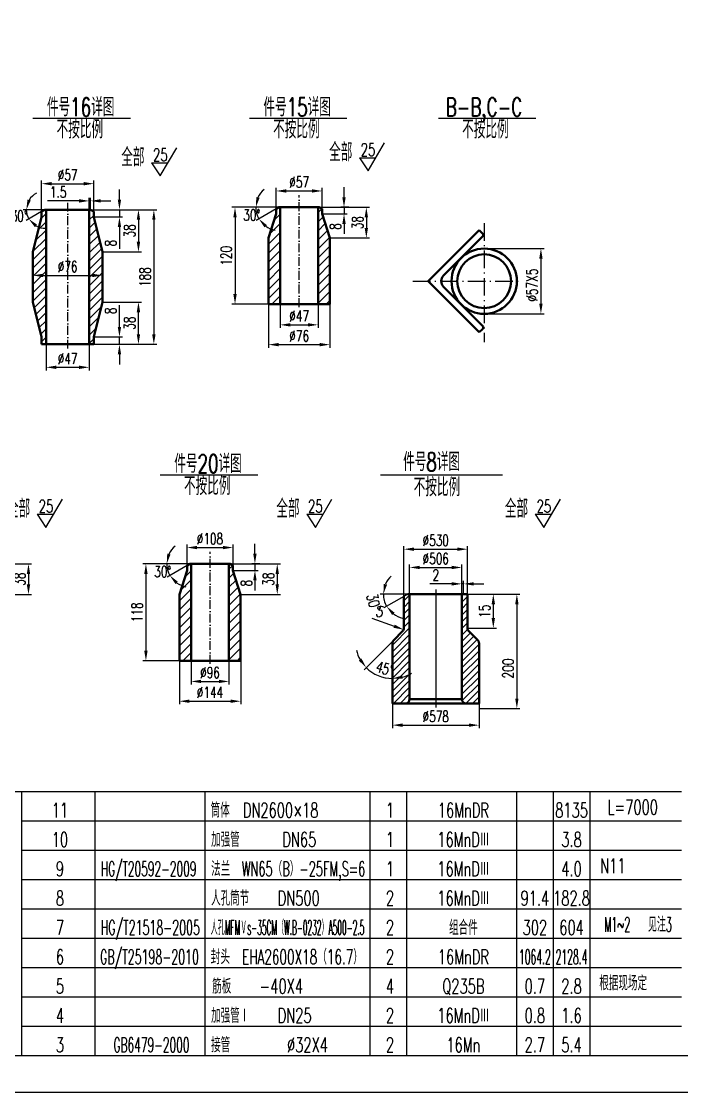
# Model space of a CAD drawing. Header units: millimetres. Extents: x -377034 to -360214, y -58044 to -36999.
# Drawn here: x -367614 to -364014, y -58044 to -52202 of the extents above; entities that cross this region are included whole.
import ezdxf
from ezdxf.enums import TextEntityAlignment as Align
from ezdxf.lldxf.tags import DXFTag

# ---------------------------------------------------------------- set-up
doc = ezdxf.new("R2010")
doc.units = ezdxf.units.MM
doc.linetypes.add('ACAD_ISO10W100', pattern=[18.7, 12, -3, 0.7, -3])
doc.linetypes.add('CENTERX2', pattern=[101.6, 63.5, -12.7, 12.7, -12.7])
for name, color, linetype in [('cdr.dwg1', 4, 'Continuous'), ('cdr_dim', 7, 'Continuous'), ('cdr_dwg1', 4, 'Continuous'), ('cdr_dwg3', 1, 'DASHDOT-S'), ('cdr_text', 7, 'Continuous'), ('图层1', 1, 'CENTERX2'), ('图层3', 211, 'Continuous')]:
    doc.layers.add(name, color=color, linetype=linetype)
doc.layers.add('中心线', color=1, linetype='ACAD_ISO10W100', lineweight=18)
doc.layers.add('图层2', color=4, linetype='Continuous', lineweight=40)
doc.styles.add('HZ', font='ROMANS.shx', dxfattribs={"width": 0.667, "height": 54, "bigfont": 'HZ.shx'})
doc.styles.add('比例1：20', font='ROMANS.shx', dxfattribs={"width": 0.7, "height": 60, "bigfont": 'HZ.shx'})
tags = doc.linetypes.add('DASHDOT-S', pattern=[14, 10, -2, 0, -2]).pattern_tags.tags
tags[10:11] = [DXFTag(74, 4), DXFTag(75, 0), DXFTag(340, '0'), DXFTag(46, 1.0), DXFTag(50, 0.0), DXFTag(44, 0.0), DXFTag(45, 0.0)]
tags[8:9] = [DXFTag(74, 4), DXFTag(75, 0), DXFTag(340, '0'), DXFTag(46, 1.0), DXFTag(50, 0.0), DXFTag(44, 0.0), DXFTag(45, 0.0)]
tags[6:7] = [DXFTag(74, 4), DXFTag(75, 0), DXFTag(340, '0'), DXFTag(46, 1.0), DXFTag(50, 0.0), DXFTag(44, 0.0), DXFTag(45, 0.0)]
tags[4:5] = [DXFTag(74, 4), DXFTag(75, 0), DXFTag(340, '0'), DXFTag(46, 1.0), DXFTag(50, 0.0), DXFTag(44, 0.0), DXFTag(45, 0.0)]
doc.dimstyles.new('副本比例1：20', dxfattribs={"dimtxt": 60, "dimasz": 55, "dimexe": 17, "dimexo": 0, "dimgap": 18, "dimtad": 1, "dimtoh": 1, "dimdsep": 46, "dimtxsty": '比例1：20', "dimcen": 25, "dimclre": 256, "dimclrt": 256, "dimadec": 0, "dimazin": 0, "dimtfac": 1, "dimtmove": 0, "dimatfit": 3, "dimfxl": 1, "dimlwd": -1, "dimlwe": -1, "dimarcsym": 0})
doc.dimstyles.new('比例1：20', dxfattribs={"dimtxt": 60, "dimasz": 55, "dimexe": 17, "dimexo": 0, "dimgap": 18, "dimtad": 1, "dimdsep": 46, "dimtxsty": '比例1：20', "dimcen": 25, "dimclrd": 256, "dimclre": 256, "dimclrt": 256, "dimadec": 0, "dimazin": 0, "dimtfac": 1, "dimtmove": 0, "dimatfit": 3, "dimfxl": 1, "dimlwd": -1, "dimlwe": -1, "dimarcsym": 0})

# ---------------------------------------------------------------- blocks, each defined once
blk = doc.blocks.new('mlf')
for p, q in [((180, 8), (0, 8)), ((20, 8), (20, 0)), ((50, 8), (50, 0)), ((95, 8), (95, 0)), ((105, 8), (105, 0)), ((135, 8), (135, 0)), ((145, 8), (145, 0)), ((155, 8), (155, 0))]:
    blk.add_line(p, q)
at = {"color": 4}
blk.add_line((0, 8), (0, 0), dxfattribs=at)
blk = doc.blocks.new('*D60')
for p, q in [((-365496.8, -55325.2), (-365496.8, -55162.7)), ((-365441.8, -55179.7), (-365267.1, -55179.7)), ((-365212.1, -55325.2), (-365212.1, -55162.7))]:
    blk.add_line(p, q)
for points in [[(-365441.8, -55170.5), (-365441.8, -55188.8), (-365496.8, -55179.7)], [(-365267.1, -55170.5), (-365267.1, -55188.8), (-365212.1, -55179.7)]]:
    blk.add_solid(points)
at = {"layer": 'Defpoints', "color": 0}
for p in [(-365212.1, -55179.7), (-365496.8, -55325.2), (-365212.1, -55325.2)]:
    blk.add_point(p, dxfattribs=at)
at = {"insert": (-365354.4, -55131.7), "char_height": 60, "attachment_point": 5, "style": '比例1：20'}
blk.add_mtext('%%c506', dxfattribs=at)
blk = doc.blocks.new('*D59')
for p, q in [((-365528, -55337.5), (-365528, -55063.1)), ((-365473, -55080.1), (-365235.9, -55080.1)), ((-365180.9, -55325.2), (-365180.9, -55063.1))]:
    blk.add_line(p, q)
for points in [[(-365473, -55070.9), (-365473, -55089.2), (-365528, -55080.1)], [(-365235.9, -55070.9), (-365235.9, -55089.2), (-365180.9, -55080.1)]]:
    blk.add_solid(points)
at = {"layer": 'Defpoints', "color": 0}
for p in [(-365180.9, -55080.1), (-365528, -55337.5), (-365180.9, -55325.2)]:
    blk.add_point(p, dxfattribs=at)
at = {"insert": (-365354.4, -55032.1), "char_height": 60, "attachment_point": 5, "style": '比例1：20'}
blk.add_mtext('%%c530', dxfattribs=at)
blk = doc.blocks.new('*D58')
blk.add_line((-365703, -55456.2), (-365581.1, -55500.2))
blk.add_solid([(-365578, -55491.5), (-365584.2, -55508.8), (-365529.4, -55518.8)])
at = {"layer": 'Defpoints', "color": 0}
for p in [(-365551.4, -55510.9), (-365529.4, -55518.8)]:
    blk.add_point(p, dxfattribs=at)
at = {"insert": (-365656.7, -55421.9), "char_height": 60, "attachment_point": 5, "rotation": 340.18851, "style": '比例1：20'}
blk.add_mtext('5', dxfattribs=at)
blk = doc.blocks.new('*D54')
for p, q in [((-365644.7, -55637.3), (-365745.4, -55738)), ((-365590.6, -55656.1), (-365591, -55802.2))]:
    blk.add_line(p, q)
for start, end in [(193.73314, 209.36657), (225, 269.85114), (285.48457, 301.11799)]:
    blk.add_arc((-365590.4, -55583), 202.2, start, end)
for points in [[(-365759.3, -55676.6), (-365773.9, -55687.7), (-365733.4, -55726)], [(-365535.2, -55786.9), (-365537.6, -55768.7), (-365590.9, -55785.2)]]:
    blk.add_solid(points)
at = {"layer": 'Defpoints', "color": 0}
for p in [(-365590.4, -55583), (-365644.7, -55637.3), (-365590.6, -55656.1), (-365691.7, -55758)]:
    blk.add_point(p, dxfattribs=at)
at = {"insert": (-365632.6, -55731.3), "char_height": 60, "attachment_point": 5, "rotation": 344.13803, "style": '比例1：20'}
blk.add_mtext('45°', dxfattribs=at)
blk = doc.blocks.new('*D57')
for p, q in [((-365180.9, -55325.2), (-365023.4, -55325.2)), ((-365040.4, -55380.2), (-365040.4, -55455.9)), ((-365180.9, -55510.9), (-365023.4, -55510.9))]:
    blk.add_line(p, q)
for points in [[(-365049.6, -55380.2), (-365031.2, -55380.2), (-365040.4, -55325.2)], [(-365049.6, -55455.9), (-365031.2, -55455.9), (-365040.4, -55510.9)]]:
    blk.add_solid(points)
at = {"layer": 'Defpoints', "color": 0}
for p in [(-365180.9, -55325.2), (-365180.9, -55510.9), (-365040.4, -55510.9)]:
    blk.add_point(p, dxfattribs=at)
at = {"insert": (-365088.4, -55418), "char_height": 60, "attachment_point": 5, "rotation": 90, "style": '比例1：20'}
blk.add_mtext('15', dxfattribs=at)
blk = doc.blocks.new('*D56')
for p, q in [((-365590.4, -55921.2), (-365590.4, -56056.8)), ((-365118.4, -55921.2), (-365118.4, -56056.8)), ((-365535.4, -56039.8), (-365173.4, -56039.8))]:
    blk.add_line(p, q)
for points in [[(-365535.4, -56030.6), (-365535.4, -56049), (-365590.4, -56039.8)], [(-365173.4, -56030.6), (-365173.4, -56049), (-365118.4, -56039.8)]]:
    blk.add_solid(points)
at = {"layer": 'Defpoints', "color": 0}
for p in [(-365590.4, -55921.2), (-365118.4, -55921.2), (-365118.4, -56039.8)]:
    blk.add_point(p, dxfattribs=at)
at = {"insert": (-365354.4, -55991.8), "char_height": 60, "attachment_point": 5, "style": '比例1：20'}
blk.add_mtext('%%c578', dxfattribs=at)
blk = doc.blocks.new('*D55')
for p, q in [((-365180.9, -55325.2), (-364895, -55325.2)), ((-364912, -55380.2), (-364912, -55894.5)), ((-365118.4, -55949.5), (-364895, -55949.5))]:
    blk.add_line(p, q)
for points in [[(-364921.2, -55380.2), (-364902.9, -55380.2), (-364912, -55325.2)], [(-364921.2, -55894.5), (-364902.9, -55894.5), (-364912, -55949.5)]]:
    blk.add_solid(points)
at = {"layer": 'Defpoints', "color": 0}
for p in [(-365180.9, -55325.2), (-365118.4, -55949.5), (-364912, -55949.5)]:
    blk.add_point(p, dxfattribs=at)
at = {"insert": (-364960, -55730.8), "char_height": 60, "attachment_point": 5, "rotation": 90, "style": '比例1：20'}
blk.add_mtext('200', dxfattribs=at)
blk = doc.blocks.new('*D66')
for p, q in [((-365506.6, -55325.2), (-365657.1, -55325.2)), ((-365528, -55337.5), (-365636.9, -55400.4))]:
    blk.add_line(p, q)
for start, end in [(132.46005, 156.23003), (180, 210), (233.76997, 257.53995)]:
    blk.add_arc((-365506.6, -55325.2), 133.5, start, end)
for points in [[(-365619.8, -55273.2), (-365637.7, -55269.4), (-365640.1, -55325.2)], [(-365592.3, -55439), (-365578.7, -55426.7), (-365622.2, -55391.9)]]:
    blk.add_solid(points)
at = {"layer": 'Defpoints', "color": 0}
for p in [(-365632, -55370.8), (-365528, -55337.5), (-365506.6, -55325.2), (-365506.6, -55325.2), (-365180.9, -55325.2)]:
    blk.add_point(p, dxfattribs=at)
at = {"insert": (-365693.1, -55370.2), "char_height": 60, "attachment_point": 5, "rotation": 283.58429, "style": '比例1：20'}
blk.add_mtext('30°', dxfattribs=at)
blk = doc.blocks.new('*D67')
for p, q in [((-365212.1, -55325.2), (-365212.1, -55252.3)), ((-365202.3, -55325.2), (-365202.3, -55252.3)), ((-365267.1, -55269.3), (-365386.1, -55269.3)), ((-365202.3, -55269.3), (-365212.1, -55269.3)), ((-365147.3, -55269.3), (-365092.3, -55269.3))]:
    blk.add_line(p, q)
for points in [[(-365267.1, -55260.1), (-365267.1, -55278.4), (-365212.1, -55269.3)], [(-365147.3, -55260.1), (-365147.3, -55278.4), (-365202.3, -55269.3)]]:
    blk.add_solid(points)
at = {"layer": 'Defpoints', "color": 0}
for p in [(-365212.1, -55269.3), (-365212.1, -55325.2), (-365202.3, -55325.2)]:
    blk.add_point(p, dxfattribs=at)
at = {"insert": (-365354.1, -55221.3), "char_height": 60, "attachment_point": 5, "style": '比例1：20'}
blk.add_mtext('2', dxfattribs=at)
blk = doc.blocks.new('*D77')
for p, q in [((-365090.3, -53440.3), (-364763.8, -53440.3)), ((-365090.3, -53796.5), (-364763.8, -53796.5))]:
    blk.add_line(p, q)
at = {"color": 0}
blk.add_line((-364780.8, -53495.3), (-364780.8, -53741.5), dxfattribs=at)
for points in [[(-364789.9, -53495.3), (-364771.6, -53495.3), (-364780.8, -53440.3)], [(-364789.9, -53741.5), (-364771.6, -53741.5), (-364780.8, -53796.5)]]:
    blk.add_solid(points, dxfattribs=at)
at = {"layer": 'Defpoints', "color": 0}
for p in [(-365090.3, -53440.3), (-365090.3, -53796.5), (-364780.8, -53796.5)]:
    blk.add_point(p, dxfattribs=at)
at = {"insert": (-364828.8, -53640), "char_height": 60, "attachment_point": 5, "rotation": 90, "style": '比例1：20'}
blk.add_mtext('%%c57X5', dxfattribs=at)
blk = doc.blocks.new('*D94')
for p, q in [((-367486.6, -53228.7), (-367604.1, -53228.7)), ((-367504.1, -53238.8), (-367588.4, -53287.5))]:
    blk.add_line(p, q)
at = {"color": 0}
for start, end in [(116.48901, 148.24451), (180, 210), (241.75549, 273.51099)]:
    blk.add_arc((-367486.6, -53228.7), 100.5, start, end, dxfattribs=at)
for points in [[(-367563.3, -53178.3), (-367580.9, -53173.3), (-367587.1, -53228.7)], [(-367540.6, -53323.8), (-367527.8, -53310.7), (-367573.7, -53279)]]:
    blk.add_solid(points, dxfattribs=at)
at = {"layer": 'Defpoints', "color": 0}
for p in [(-367581.1, -53263.1), (-367504.1, -53238.8), (-367486.6, -53228.7), (-367486.6, -53228.7), (-367236.6, -53228.7)]:
    blk.add_point(p, dxfattribs=at)
at = {"insert": (-367625.3, -53263.4), "char_height": 60, "attachment_point": 5, "style": '比例1：20'}
blk.add_mtext('30°', dxfattribs=at)
blk = doc.blocks.new('*D89')
for p, q in [((-367171.6, -53732.4), (-366958.7, -53732.4)), ((-367166.3, -53962.7), (-366958.7, -53962.7))]:
    blk.add_line(p, q)
at = {"color": 0}
blk.add_line((-366975.7, -53907.7), (-366975.7, -53787.4), dxfattribs=at)
for points in [[(-366984.9, -53787.4), (-366966.5, -53787.4), (-366975.7, -53732.4)], [(-366984.9, -53907.7), (-366966.5, -53907.7), (-366975.7, -53962.7)]]:
    blk.add_solid(points, dxfattribs=at)
at = {"layer": 'Defpoints', "color": 0}
for p in [(-367171.6, -53732.4), (-366975.7, -53732.4), (-367166.3, -53962.7)]:
    blk.add_point(p, dxfattribs=at)
at = {"insert": (-367023.7, -53847.5), "char_height": 60, "attachment_point": 5, "rotation": 90, "style": '比例1：20'}
blk.add_mtext('38', dxfattribs=at)
blk = doc.blocks.new('*D93')
at = {"color": 0}
for p, q in [((-367079.3, -53867.4), (-367079.3, -53748.4)), ((-367079.3, -53962.7), (-367079.3, -53922.4)), ((-367079.3, -54017.7), (-367079.3, -54072.7))]:
    blk.add_line(p, q, dxfattribs=at)
for p, q in [((-367219.1, -53922.4), (-367062.3, -53922.4)), ((-367219.1, -53962.7), (-367062.3, -53962.7))]:
    blk.add_line(p, q)
for points in [[(-367088.5, -53867.4), (-367070.1, -53867.4), (-367079.3, -53922.4)], [(-367088.5, -54017.7), (-367070.1, -54017.7), (-367079.3, -53962.7)]]:
    blk.add_solid(points, dxfattribs=at)
at = {"layer": 'Defpoints', "color": 0}
for p in [(-367219.1, -53922.4), (-367219.1, -53962.7), (-367079.3, -53922.4)]:
    blk.add_point(p, dxfattribs=at)
at = {"insert": (-367127.3, -53780.4), "char_height": 60, "attachment_point": 5, "rotation": 90, "style": '比例1：20'}
blk.add_mtext('8', dxfattribs=at)
blk = doc.blocks.new('*D88')
at = {"color": 0}
for p, q in [((-367299.1, -53180.5), (-367472.1, -53180.5)), ((-367236.6, -53180.5), (-367244.1, -53180.5)), ((-367181.6, -53180.5), (-367126.6, -53180.5))]:
    blk.add_line(p, q, dxfattribs=at)
for p, q in [((-367244.1, -53228.7), (-367244.1, -53163.5)), ((-367236.6, -53228.7), (-367236.6, -53163.5))]:
    blk.add_line(p, q)
for points in [[(-367299.1, -53171.3), (-367299.1, -53189.6), (-367244.1, -53180.5)], [(-367181.6, -53171.3), (-367181.6, -53189.6), (-367236.6, -53180.5)]]:
    blk.add_solid(points, dxfattribs=at)
at = {"layer": 'Defpoints', "color": 0}
for p in [(-367244.1, -53180.5), (-367244.1, -53228.7), (-367236.6, -53228.7)]:
    blk.add_point(p, dxfattribs=at)
at = {"insert": (-367413.1, -53132.5), "char_height": 60, "attachment_point": 5, "style": '比例1：20'}
blk.add_mtext('1.5', dxfattribs=at)
blk = doc.blocks.new('*D87')
for p, q in [((-367175.1, -53228.7), (-366874.6, -53228.7)), ((-367244.1, -53962.7), (-366874.6, -53962.7))]:
    blk.add_line(p, q)
at = {"color": 0}
blk.add_line((-366891.6, -53283.7), (-366891.6, -53907.7), dxfattribs=at)
for points in [[(-366900.8, -53283.7), (-366882.4, -53283.7), (-366891.6, -53228.7)], [(-366900.8, -53907.7), (-366882.4, -53907.7), (-366891.6, -53962.7)]]:
    blk.add_solid(points, dxfattribs=at)
at = {"layer": 'Defpoints', "color": 0}
for p in [(-367175.1, -53228.7), (-367244.1, -53962.7), (-366891.6, -53962.7)]:
    blk.add_point(p, dxfattribs=at)
at = {"insert": (-366939.6, -53595.7), "char_height": 60, "attachment_point": 5, "rotation": 90, "style": '比例1：20'}
blk.add_mtext('188', dxfattribs=at)
blk = doc.blocks.new('*D92')
at = {"color": 0}
for p, q in [((-367079.3, -53173.7), (-367079.3, -53118.7)), ((-367079.3, -53228.7), (-367079.3, -53268.3)), ((-367079.3, -53323.3), (-367079.3, -53442.3))]:
    blk.add_line(p, q, dxfattribs=at)
for p, q in [((-367244.1, -53228.7), (-367062.3, -53228.7)), ((-367219.1, -53268.3), (-367062.3, -53268.3))]:
    blk.add_line(p, q)
for points in [[(-367088.5, -53173.7), (-367070.1, -53173.7), (-367079.3, -53228.7)], [(-367088.5, -53323.3), (-367070.1, -53323.3), (-367079.3, -53268.3)]]:
    blk.add_solid(points, dxfattribs=at)
at = {"layer": 'Defpoints', "color": 0}
for p in [(-367244.1, -53228.7), (-367219.1, -53268.3), (-367079.3, -53268.3)]:
    blk.add_point(p, dxfattribs=at)
at = {"insert": (-367127.3, -53410.3), "char_height": 60, "attachment_point": 5, "rotation": 90, "style": '比例1：20'}
blk.add_mtext('8', dxfattribs=at)
blk = doc.blocks.new('*D91')
for p, q in [((-367244.1, -53228.7), (-366958.7, -53228.7)), ((-367171.6, -53458.7), (-366958.7, -53458.7))]:
    blk.add_line(p, q)
at = {"color": 0}
blk.add_line((-366975.7, -53283.7), (-366975.7, -53403.7), dxfattribs=at)
for points in [[(-366984.9, -53283.7), (-366966.5, -53283.7), (-366975.7, -53228.7)], [(-366984.9, -53403.7), (-366966.5, -53403.7), (-366975.7, -53458.7)]]:
    blk.add_solid(points, dxfattribs=at)
at = {"layer": 'Defpoints', "color": 0}
for p in [(-367244.1, -53228.7), (-367171.6, -53458.7), (-366975.7, -53458.7)]:
    blk.add_point(p, dxfattribs=at)
at = {"insert": (-367023.7, -53343.7), "char_height": 60, "attachment_point": 5, "rotation": 90, "style": '比例1：20'}
blk.add_mtext('38', dxfattribs=at)
blk = doc.blocks.new('*D86')
for p, q in [((-367479.1, -53962.7), (-367479.1, -54105.1)), ((-367244.1, -53962.7), (-367244.1, -54105.1))]:
    blk.add_line(p, q)
at = {"color": 0}
blk.add_line((-367424.1, -54088.1), (-367299.1, -54088.1), dxfattribs=at)
for points in [[(-367424.1, -54078.9), (-367424.1, -54097.2), (-367479.1, -54088.1)], [(-367299.1, -54078.9), (-367299.1, -54097.2), (-367244.1, -54088.1)]]:
    blk.add_solid(points, dxfattribs=at)
at = {"layer": 'Defpoints', "color": 0}
for p in [(-367479.1, -53962.7), (-367244.1, -53962.7), (-367244.1, -54088.1)]:
    blk.add_point(p, dxfattribs=at)
at = {"insert": (-367361.6, -54040.1), "char_height": 60, "attachment_point": 5, "style": '比例1：20'}
blk.add_mtext('%%C47', dxfattribs=at)
blk = doc.blocks.new('*D85')
for p, q in [((-367171.6, -53586.9), (-367171.6, -53569.9)), ((-367551.6, -53586.9), (-367551.6, -53603.9))]:
    blk.add_line(p, q)
at = {"color": 0}
blk.add_line((-367496.6, -53586.9), (-367226.6, -53586.9), dxfattribs=at)
for points in [[(-367496.6, -53577.7), (-367496.6, -53596.1), (-367551.6, -53586.9)], [(-367226.6, -53577.7), (-367226.6, -53596.1), (-367171.6, -53586.9)]]:
    blk.add_solid(points, dxfattribs=at)
at = {"layer": 'Defpoints', "color": 0}
for p in [(-367551.6, -53586.9), (-367171.6, -53586.9), (-367171.6, -53586.9)]:
    blk.add_point(p, dxfattribs=at)
at = {"insert": (-367361.6, -53538.9), "char_height": 60, "attachment_point": 5, "style": '比例1：20'}
blk.add_mtext('%%C76', dxfattribs=at)
blk = doc.blocks.new('*D90')
for p, q in [((-367504.1, -53238.8), (-367504.1, -53069.6)), ((-367219.1, -53238.8), (-367219.1, -53069.6))]:
    blk.add_line(p, q)
at = {"color": 0}
blk.add_line((-367449.1, -53086.6), (-367274.1, -53086.6), dxfattribs=at)
for points in [[(-367449.1, -53077.5), (-367449.1, -53095.8), (-367504.1, -53086.6)], [(-367274.1, -53077.5), (-367274.1, -53095.8), (-367219.1, -53086.6)]]:
    blk.add_solid(points, dxfattribs=at)
at = {"layer": 'Defpoints', "color": 0}
for p in [(-367219.1, -53086.6), (-367504.1, -53238.8), (-367219.1, -53238.8)]:
    blk.add_point(p, dxfattribs=at)
at = {"insert": (-367361.6, -53038.6), "char_height": 60, "attachment_point": 5, "style": '比例1：20'}
blk.add_mtext('%%C57', dxfattribs=at)
blk = doc.blocks.new('*D99')
for p, q in [((-366209.6, -53215.5), (-366352.7, -53215.5)), ((-366225, -53224.4), (-366333.6, -53287))]:
    blk.add_line(p, q)
at = {"color": 0}
for start, end in [(129.63363, 154.81682), (180, 210), (235.18318, 260.36637)]:
    blk.add_arc((-366209.6, -53215.5), 126.1, start, end, dxfattribs=at)
for points in [[(-366314.8, -53163.8), (-366332.7, -53159.8), (-366335.7, -53215.5)], [(-366288.4, -53325.2), (-366274.9, -53312.8), (-366318.8, -53278.5)]]:
    blk.add_solid(points, dxfattribs=at)
at = {"layer": 'Defpoints', "color": 0}
for p in [(-366209.6, -53215.5), (-366209.6, -53215.5), (-365989.6, -53215.5), (-366333.8, -53237.4), (-366225, -53224.4)]:
    blk.add_point(p, dxfattribs=at)
at = {"insert": (-366357.5, -53257.8), "char_height": 60, "attachment_point": 5, "style": '比例1：20'}
blk.add_mtext('30°', dxfattribs=at)
blk = doc.blocks.new('*D96')
for p, q in [((-366209.6, -53215.5), (-366466, -53215.5)), ((-366209.6, -53743.5), (-366466, -53743.5))]:
    blk.add_line(p, q)
at = {"color": 0}
blk.add_line((-366449, -53270.5), (-366449, -53688.5), dxfattribs=at)
for points in [[(-366458.2, -53270.5), (-366439.9, -53270.5), (-366449, -53215.5)], [(-366458.2, -53688.5), (-366439.9, -53688.5), (-366449, -53743.5)]]:
    blk.add_solid(points, dxfattribs=at)
at = {"layer": 'Defpoints', "color": 0}
for p in [(-366209.6, -53215.5), (-366449, -53743.5), (-366209.6, -53743.5)]:
    blk.add_point(p, dxfattribs=at)
at = {"insert": (-366497, -53479.5), "char_height": 60, "attachment_point": 5, "rotation": 90, "style": '比例1：20'}
blk.add_mtext('120', dxfattribs=at)
blk = doc.blocks.new('*D98')
for p, q in [((-365989.6, -53215.5), (-365715.8, -53215.5)), ((-365932.4, -53382.7), (-365715.8, -53382.7))]:
    blk.add_line(p, q)
at = {"color": 0}
blk.add_line((-365732.8, -53270.5), (-365732.8, -53327.7), dxfattribs=at)
for points in [[(-365742, -53270.5), (-365723.7, -53270.5), (-365732.8, -53215.5)], [(-365742, -53327.7), (-365723.7, -53327.7), (-365732.8, -53382.7)]]:
    blk.add_solid(points, dxfattribs=at)
at = {"layer": 'Defpoints', "color": 0}
for p in [(-365989.6, -53215.5), (-365932.4, -53382.7), (-365732.8, -53382.7)]:
    blk.add_point(p, dxfattribs=at)
at = {"insert": (-365780.8, -53299.1), "char_height": 60, "attachment_point": 5, "rotation": 90, "style": '比例1：20'}
blk.add_mtext('38', dxfattribs=at)
blk = doc.blocks.new('*D97')
at = {"color": 0}
for p, q in [((-365854.6, -53160.5), (-365854.6, -53105.5)), ((-365854.6, -53215.5), (-365854.6, -53250.7)), ((-365854.6, -53305.7), (-365854.6, -53360.7))]:
    blk.add_line(p, q, dxfattribs=at)
for p, q in [((-365828.1, -53215.5), (-365871.6, -53215.5)), ((-365974.2, -53250.7), (-365837.6, -53250.7))]:
    blk.add_line(p, q)
for points in [[(-365863.8, -53160.5), (-365845.5, -53160.5), (-365854.6, -53215.5)], [(-365863.8, -53305.7), (-365845.5, -53305.7), (-365854.6, -53250.7)]]:
    blk.add_solid(points, dxfattribs=at)
at = {"layer": 'Defpoints', "color": 0}
for p in [(-365828.1, -53215.5), (-365974.2, -53250.7), (-365854.6, -53250.7)]:
    blk.add_point(p, dxfattribs=at)
at = {"insert": (-365901.5, -53320.8), "char_height": 60, "attachment_point": 5, "rotation": 90, "style": '比例1：20'}
blk.add_mtext('8', dxfattribs=at)
blk = doc.blocks.new('*D102')
for p, q in [((-366203, -53743.5), (-366203, -53873.5)), ((-365996.2, -53743.5), (-365996.2, -53873.5))]:
    blk.add_line(p, q)
at = {"color": 0}
blk.add_line((-366148, -53856.5), (-366051.2, -53856.5), dxfattribs=at)
for points in [[(-366148, -53847.3), (-366148, -53865.7), (-366203, -53856.5)], [(-366051.2, -53847.3), (-366051.2, -53865.7), (-365996.2, -53856.5)]]:
    blk.add_solid(points, dxfattribs=at)
at = {"layer": 'Defpoints', "color": 0}
for p in [(-366203, -53743.5), (-365996.2, -53743.5), (-365996.2, -53856.5)]:
    blk.add_point(p, dxfattribs=at)
at = {"insert": (-366099.6, -53808.5), "char_height": 60, "attachment_point": 5, "style": '比例1：20'}
blk.add_mtext('%%C47', dxfattribs=at)
blk = doc.blocks.new('*D101')
for p, q in [((-366266.8, -53743.5), (-366266.8, -53981.5)), ((-365932.4, -53743.5), (-365932.4, -53981.5))]:
    blk.add_line(p, q)
at = {"color": 0}
blk.add_line((-366211.8, -53964.5), (-365987.4, -53964.5), dxfattribs=at)
for points in [[(-366211.8, -53955.3), (-366211.8, -53973.6), (-366266.8, -53964.5)], [(-365987.4, -53955.3), (-365987.4, -53973.6), (-365932.4, -53964.5)]]:
    blk.add_solid(points, dxfattribs=at)
at = {"layer": 'Defpoints', "color": 0}
for p in [(-366266.8, -53743.5), (-365932.4, -53743.5), (-365932.4, -53964.5)]:
    blk.add_point(p, dxfattribs=at)
at = {"insert": (-366099.6, -53916.5), "char_height": 60, "attachment_point": 5, "style": '比例1：20'}
blk.add_mtext('%%C76', dxfattribs=at)
blk = doc.blocks.new('*D100')
for p, q in [((-366225, -53224.4), (-366225, -53109.3)), ((-365974.2, -53224.4), (-365974.2, -53109.3))]:
    blk.add_line(p, q)
at = {"color": 0}
blk.add_line((-366170, -53126.3), (-366029.2, -53126.3), dxfattribs=at)
for points in [[(-366170, -53117.1), (-366170, -53135.4), (-366225, -53126.3)], [(-366029.2, -53117.1), (-366029.2, -53135.4), (-365974.2, -53126.3)]]:
    blk.add_solid(points, dxfattribs=at)
at = {"layer": 'Defpoints', "color": 0}
for p in [(-365974.2, -53126.3), (-366225, -53224.4), (-365974.2, -53224.4)]:
    blk.add_point(p, dxfattribs=at)
at = {"insert": (-366099.6, -53078.3), "char_height": 60, "attachment_point": 5, "style": '比例1：20'}
blk.add_mtext('%%C57', dxfattribs=at)
blk = doc.blocks.new('*D115')
for p, q in [((-367832, -55160.2), (-367558.3, -55160.2)), ((-367774.8, -55327.4), (-367558.3, -55327.4))]:
    blk.add_line(p, q)
at = {"color": 0}
blk.add_line((-367575.3, -55215.2), (-367575.3, -55272.4), dxfattribs=at)
for points in [[(-367584.5, -55215.2), (-367566.1, -55215.2), (-367575.3, -55160.2)], [(-367584.5, -55272.4), (-367566.1, -55272.4), (-367575.3, -55327.4)]]:
    blk.add_solid(points, dxfattribs=at)
at = {"layer": 'Defpoints', "color": 0}
for p in [(-367832, -55160.2), (-367774.8, -55327.4), (-367575.3, -55327.4)]:
    blk.add_point(p, dxfattribs=at)
at = {"insert": (-367623.3, -55243.8), "char_height": 60, "attachment_point": 5, "rotation": 90, "style": '比例1：20'}
blk.add_mtext('38', dxfattribs=at)
blk = doc.blocks.new('*D123')
for p, q in [((-366710.8, -55169.1), (-366710.8, -55054.1)), ((-366460, -55169.1), (-366460, -55054.1))]:
    blk.add_line(p, q)
at = {"color": 0}
blk.add_line((-366655.8, -55071.1), (-366515, -55071.1), dxfattribs=at)
for points in [[(-366655.8, -55061.9), (-366655.8, -55080.2), (-366710.8, -55071.1)], [(-366515, -55061.9), (-366515, -55080.2), (-366460, -55071.1)]]:
    blk.add_solid(points, dxfattribs=at)
at = {"layer": 'Defpoints', "color": 0}
for p in [(-366460, -55071.1), (-366710.8, -55169.1), (-366460, -55169.1)]:
    blk.add_point(p, dxfattribs=at)
at = {"insert": (-366585.4, -55023.1), "char_height": 60, "attachment_point": 5, "style": '比例1：20'}
blk.add_mtext('%%C108', dxfattribs=at)
blk = doc.blocks.new('*D122')
for p, q in [((-366752.6, -55688.2), (-366752.6, -55926.2)), ((-366418.2, -55688.2), (-366418.2, -55926.2))]:
    blk.add_line(p, q)
at = {"color": 0}
blk.add_line((-366697.6, -55909.2), (-366473.2, -55909.2), dxfattribs=at)
for points in [[(-366697.6, -55900.1), (-366697.6, -55918.4), (-366752.6, -55909.2)], [(-366473.2, -55900.1), (-366473.2, -55918.4), (-366418.2, -55909.2)]]:
    blk.add_solid(points, dxfattribs=at)
at = {"layer": 'Defpoints', "color": 0}
for p in [(-366752.6, -55688.2), (-366418.2, -55688.2), (-366418.2, -55909.2)]:
    blk.add_point(p, dxfattribs=at)
at = {"insert": (-366585.4, -55861.2), "char_height": 60, "attachment_point": 5, "style": '比例1：20'}
blk.add_mtext('%%C144', dxfattribs=at)
blk = doc.blocks.new('*D121')
for p, q in [((-366688.8, -55688.2), (-366688.8, -55818.3)), ((-366482, -55688.2), (-366482, -55818.3))]:
    blk.add_line(p, q)
at = {"color": 0}
blk.add_line((-366633.8, -55801.3), (-366537, -55801.3), dxfattribs=at)
for points in [[(-366633.8, -55792.1), (-366633.8, -55810.4), (-366688.8, -55801.3)], [(-366537, -55792.1), (-366537, -55810.4), (-366482, -55801.3)]]:
    blk.add_solid(points, dxfattribs=at)
at = {"layer": 'Defpoints', "color": 0}
for p in [(-366688.8, -55688.2), (-366482, -55688.2), (-366482, -55801.3)]:
    blk.add_point(p, dxfattribs=at)
at = {"insert": (-366585.4, -55753.3), "char_height": 60, "attachment_point": 5, "style": '比例1：20'}
blk.add_mtext('%%C96', dxfattribs=at)
blk = doc.blocks.new('*D120')
at = {"color": 0}
for p, q in [((-366340.5, -55105.2), (-366340.5, -55050.2)), ((-366340.5, -55160.2), (-366340.5, -55195.4)), ((-366340.5, -55250.4), (-366340.5, -55305.4))]:
    blk.add_line(p, q, dxfattribs=at)
for p, q in [((-366460, -55195.4), (-366323.5, -55195.4)), ((-366314, -55160.2), (-366357.5, -55160.2))]:
    blk.add_line(p, q)
for points in [[(-366349.7, -55105.2), (-366331.3, -55105.2), (-366340.5, -55160.2)], [(-366349.7, -55250.4), (-366331.3, -55250.4), (-366340.5, -55195.4)]]:
    blk.add_solid(points, dxfattribs=at)
at = {"layer": 'Defpoints', "color": 0}
for p in [(-366460, -55195.4), (-366340.5, -55195.4), (-366314, -55160.2)]:
    blk.add_point(p, dxfattribs=at)
at = {"insert": (-366387.3, -55265.6), "char_height": 60, "attachment_point": 5, "rotation": 90, "style": '比例1：20'}
blk.add_mtext('8', dxfattribs=at)
blk = doc.blocks.new('*D119')
for p, q in [((-366475.4, -55160.2), (-366201.7, -55160.2)), ((-366418.2, -55327.4), (-366201.7, -55327.4))]:
    blk.add_line(p, q)
at = {"color": 0}
blk.add_line((-366218.7, -55215.2), (-366218.7, -55272.4), dxfattribs=at)
for points in [[(-366227.9, -55215.2), (-366209.5, -55215.2), (-366218.7, -55160.2)], [(-366227.9, -55272.4), (-366209.5, -55272.4), (-366218.7, -55327.4)]]:
    blk.add_solid(points, dxfattribs=at)
at = {"layer": 'Defpoints', "color": 0}
for p in [(-366475.4, -55160.2), (-366418.2, -55327.4), (-366218.7, -55327.4)]:
    blk.add_point(p, dxfattribs=at)
at = {"insert": (-366266.7, -55243.8), "char_height": 60, "attachment_point": 5, "rotation": 90, "style": '比例1：20'}
blk.add_mtext('38', dxfattribs=at)
blk = doc.blocks.new('*D117')
for p, q in [((-366695.4, -55160.2), (-366951.9, -55160.2)), ((-366695.4, -55688.2), (-366951.9, -55688.2))]:
    blk.add_line(p, q)
at = {"color": 0}
blk.add_line((-366934.9, -55215.2), (-366934.9, -55633.2), dxfattribs=at)
for points in [[(-366944.1, -55215.2), (-366925.7, -55215.2), (-366934.9, -55160.2)], [(-366944.1, -55633.2), (-366925.7, -55633.2), (-366934.9, -55688.2)]]:
    blk.add_solid(points, dxfattribs=at)
at = {"layer": 'Defpoints', "color": 0}
for p in [(-366695.4, -55160.2), (-366934.9, -55688.2), (-366695.4, -55688.2)]:
    blk.add_point(p, dxfattribs=at)
at = {"insert": (-366982.9, -55424.2), "char_height": 60, "attachment_point": 5, "rotation": 90, "style": '比例1：20'}
blk.add_mtext('118', dxfattribs=at)
blk = doc.blocks.new('*D118')
for p, q in [((-366695.4, -55160.2), (-366838.6, -55160.2)), ((-366710.8, -55169.1), (-366819.4, -55231.8))]:
    blk.add_line(p, q)
at = {"color": 0}
for start, end in [(129.63363, 154.81682), (180, 210), (235.18318, 260.36637)]:
    blk.add_arc((-366695.4, -55160.2), 126.1, start, end, dxfattribs=at)
for points in [[(-366800.7, -55108.6), (-366818.6, -55104.6), (-366821.6, -55160.2)], [(-366774.2, -55270), (-366760.7, -55257.6), (-366804.7, -55223.3)]]:
    blk.add_solid(points, dxfattribs=at)
at = {"layer": 'Defpoints', "color": 0}
for p in [(-366819.7, -55182.1), (-366710.8, -55169.1), (-366695.4, -55160.2), (-366695.4, -55160.2), (-366475.4, -55160.2)]:
    blk.add_point(p, dxfattribs=at)
at = {"insert": (-366843.3, -55202.6), "char_height": 60, "attachment_point": 5, "style": '比例1：20'}
blk.add_mtext('30°', dxfattribs=at)

msp = doc.modelspace()

# ---------------------------------------------------------------- hatches: boundary and pattern name
at = {"layer": '图层3'}
h = msp.add_hatch(dxfattribs=at)
h.set_pattern_fill('ANSI31', color=256, scale=11, style=0)
h.set_pattern_definition([(45, (36852.1, 6185.313), (-24.6957043, 24.6957043), [])])
h.paths.add_polyline_path([(-366202.983, -53215.47), (-366209.583, -53215.47), (-366224.983, -53224.361), (-366224.983, -53250.67), (-366266.783, -53382.67), (-366266.783, -53743.47), (-366202.983, -53743.47)])
h.paths.add_polyline_path([(-365932.383, -53382.67), (-365974.183, -53250.67), (-365974.183, -53224.361), (-365989.583, -53215.47), (-365996.183, -53215.47), (-365996.183, -53743.47), (-365932.383, -53743.47)])
h = msp.add_hatch(dxfattribs=at)
h.set_pattern_fill('ANSI31', color=256, scale=10, style=0)
h.set_pattern_definition([(45, (-324.213, 0), (-22.4506403, 22.4506403), [])])
h.paths.add_polyline_path([(-367479.108, -53228.701), (-367486.608, -53228.701), (-367504.108, -53238.804), (-367504.108, -53268.701), (-367551.608, -53458.701), (-367551.608, -53732.357), (-367504.108, -53922.357), (-367504.108, -53962.712), (-367479.108, -53962.712)])
h.paths.add_polyline_path([(-367171.608, -53458.701), (-367219.108, -53268.701), (-367219.108, -53238.804), (-367236.608, -53228.701), (-367244.108, -53228.701), (-367244.108, -53962.712), (-367219.108, -53962.712), (-367219.108, -53922.357), (-367171.608, -53732.357)])
h = msp.add_hatch(dxfattribs=at)
h.set_pattern_fill('ANSI31', color=256, scale=11, style=0)
h.set_pattern_definition([(45, (36366.236, 4240.54), (-24.6957043, 24.6957043), [])])
h.paths.add_polyline_path([(-366688.848, -55160.241), (-366695.448, -55160.241), (-366710.848, -55169.132), (-366710.848, -55195.441), (-366752.648, -55327.441), (-366752.648, -55688.241), (-366688.848, -55688.241)])
h.paths.add_polyline_path([(-366418.248, -55327.441), (-366460.048, -55195.441), (-366460.048, -55169.132), (-366475.448, -55160.241), (-366482.048, -55160.241), (-366482.048, -55688.241), (-366418.248, -55688.241)])
h = msp.add_hatch(dxfattribs=at)
h.set_pattern_fill('ANSI31', color=256, scale=8, style=0)
h.set_pattern_definition([(45, (3520.072, -83.357), (-17.9605122, 17.9605122), [])])
h.paths.add_polyline_path([(-365212.06, -55897.778, 0.41421356), (-365188.657, -55921.181), (-365118.448, -55921.181), (-365118.448, -55592.668, 0.19891237), (-365125.302, -55576.119), (-365174.001, -55527.42, -0.19891237), (-365180.856, -55510.872), (-365180.856, -55325.157), (-365212.06, -55325.157)])
h.paths.add_polyline_path([(-365496.796, -55325.157), (-365506.558, -55325.157), (-365528, -55337.537), (-365528, -55510.872, -0.19891237), (-365534.855, -55527.42), (-365583.554, -55576.119, 0.19891237), (-365590.408, -55592.668), (-365590.408, -55921.181), (-365520.199, -55921.181, 0.41421356), (-365496.796, -55897.778)])

# ---------------------------------------------------------------- linework, layer by layer
for p, q in [((-367551.24, -52729.519), (-367019.13, -52729.519)), ((-366370.747, -52729.519), (-365838.637, -52729.519)), ((-365339.975, -52729.519), (-364807.865, -52729.519)), ((-365723.278, -53016.923), (-365633.12, -52863.802)), ((-366856.54, -53044.619), (-366766.382, -52891.498)), ((-366903.748, -52972.976), (-366814.357, -52972.976)), ((-366903.748, -52972.976), (-366856.54, -53044.619)), ((-365770.486, -52945.28), (-365723.278, -53016.923)), ((-365770.486, -52945.28), (-365681.094, -52945.28)), ((-366856.612, -54674.29), (-366324.502, -54674.29)), ((-365655.874, -54674.29), (-364990.316, -54674.29)), ((-367479.973, -54961.147), (-367389.815, -54808.026)), ((-366010.856, -54961.147), (-365920.698, -54808.026)), ((-364764.75, -54961.147), (-364674.591, -54808.026)), ((-367527.181, -54889.504), (-367479.973, -54961.147)), ((-367527.181, -54889.504), (-367437.79, -54889.504)), ((-366058.063, -54889.504), (-365968.672, -54889.504)), ((-366058.063, -54889.504), (-366010.856, -54961.147)), ((-364811.957, -54889.504), (-364764.75, -54961.147)), ((-364811.957, -54889.504), (-364722.566, -54889.504)), ((-365644.713, -55637.279), (-365583.554, -55576.119))]:
    msp.add_line(p, q)
at = {"layer": 'cdr.dwg1'}
for p, q in [((-365506.558, -55325.157), (-365528, -55337.537)), ((-364013.812, -56403.704), (-371213.812, -56403.704))]:
    msp.add_line(p, q, dxfattribs=at)
at = {"layer": 'cdr_dim', "linetype": 'Continuous'}
msp.add_lwpolyline([(-377033.812, -58043.704), (-377033.812, -46163.704), (-360213.812, -46163.704), (-360213.812, -58043.704)], close=True, dxfattribs=at)
at = {"layer": 'cdr_dwg1', "linetype": 'Continuous'}
msp.add_line((-360413.812, -57843.704), (-376533.812, -57843.704), dxfattribs=at)
at = {"layer": 'cdr_dwg3'}
msp.add_line((-365354.428, -55300.735), (-365354.428, -55944.35), dxfattribs=at)
at = {"layer": '中心线', "ltscale": 8}
for p, q in [((-365090.29, -53302.095), (-365090.29, -53951.382)), ((-365478.778, -53618.416), (-364881.168, -53618.416))]:
    msp.add_line(p, q, dxfattribs=at)
at = {"layer": '图层1', "color": 1, "linetype": 'ACAD_ISO10W100', "ltscale": 4}
for p, q in [((-366099.583, -53759.694), (-366099.583, -53149.451)), ((-367361.608, -53985.587), (-367361.608, -53191.858)), ((-366585.448, -55704.464), (-366585.448, -55094.222))]:
    msp.add_line(p, q, dxfattribs=at)
at = {"layer": '图层2'}
for p, q in [((-366224.983, -53224.361), (-366209.583, -53215.47)), ((-366209.583, -53215.47), (-365989.583, -53215.47)), ((-366202.983, -53743.47), (-366202.983, -53215.47)), ((-365996.183, -53743.47), (-365996.183, -53215.47)), ((-365974.183, -53224.361), (-365989.583, -53215.47)), ((-367551.608, -53458.701), (-367504.108, -53268.701)), ((-367504.108, -53238.804), (-367486.608, -53228.701)), ((-367504.108, -53268.345), (-367504.108, -53238.804)), ((-367486.608, -53228.701), (-367236.608, -53228.701)), ((-367479.108, -53962.712), (-367479.108, -53228.701)), ((-367244.108, -53962.712), (-367244.108, -53228.701)), ((-367219.108, -53238.804), (-367236.608, -53228.701)), ((-367219.108, -53268.345), (-367219.108, -53238.804)), ((-367219.108, -53268.345), (-367219.108, -53238.804)), ((-367171.608, -53458.701), (-367219.108, -53268.701)), ((-366224.983, -53250.67), (-366266.783, -53382.67)), ((-366224.983, -53250.67), (-366224.983, -53224.361)), ((-365974.183, -53250.357), (-365974.183, -53224.361)), ((-365974.183, -53250.67), (-365974.183, -53224.361)), ((-365974.183, -53250.67), (-365932.383, -53382.67)), ((-366266.783, -53743.47), (-366266.783, -53382.67)), ((-365932.383, -53743.47), (-365932.383, -53382.67)), ((-365117.061, -53339.993), (-365395.484, -53618.416)), ((-365311.515, -53587.48), (-365099.383, -53375.348)), ((-365099.383, -53357.67), (-365117.061, -53339.993)), ((-367551.608, -53732.357), (-367551.608, -53458.701)), ((-367171.608, -53732.357), (-367171.608, -53458.701)), ((-367479.108, -53866.044), (-367479.108, -53540.361)), ((-365395.484, -53618.416), (-365117.061, -53896.839)), ((-365099.383, -53861.484), (-365311.515, -53649.352)), ((-367551.608, -53732.357), (-367504.108, -53922.357)), ((-367171.608, -53732.357), (-367219.108, -53922.357)), ((-366266.783, -53743.47), (-365932.383, -53743.47)), ((-365117.061, -53896.839), (-365099.383, -53879.162)), ((-367504.108, -53922.712), (-367504.108, -53962.712)), ((-367504.108, -53962.712), (-367219.108, -53962.712)), ((-367219.108, -53922.712), (-367219.108, -53962.712)), ((-367219.108, -53922.712), (-367219.108, -53962.712)), ((-366710.848, -55195.441), (-366752.648, -55327.441)), ((-366710.848, -55169.132), (-366695.448, -55160.241)), ((-366710.848, -55195.441), (-366710.848, -55169.132)), ((-366695.448, -55160.241), (-366475.448, -55160.241)), ((-366688.848, -55688.241), (-366688.848, -55160.241)), ((-366482.048, -55688.241), (-366482.048, -55160.241)), ((-366460.048, -55169.132), (-366475.448, -55160.241)), ((-366460.048, -55195.441), (-366460.048, -55169.132)), ((-366460.048, -55195.128), (-366460.048, -55169.132)), ((-366460.048, -55195.441), (-366418.248, -55327.441)), ((-366752.648, -55688.241), (-366752.648, -55327.441)), ((-366418.248, -55688.241), (-366418.248, -55327.441)), ((-365528, -55337.537), (-365528, -55510.872)), ((-365506.558, -55325.157), (-365180.856, -55325.157)), ((-365496.796, -55325.157), (-365496.796, -55897.778)), ((-365212.06, -55325.157), (-365212.06, -55897.778)), ((-365180.856, -55325.157), (-365180.856, -55510.872)), ((-365583.554, -55576.119), (-365534.855, -55527.42)), ((-365125.302, -55576.119), (-365174.001, -55527.42)), ((-365590.408, -55592.668), (-365590.408, -55921.181)), ((-365118.448, -55592.668), (-365118.448, -55921.181)), ((-366752.648, -55688.241), (-366418.248, -55688.241)), ((-365496.796, -55897.778), (-365212.06, -55897.778)), ((-365590.408, -55921.181), (-365520.199, -55921.181)), ((-365520.199, -55921.181), (-365188.657, -55921.181)), ((-365118.448, -55921.181), (-365188.657, -55921.181))]:
    msp.add_line(p, q, dxfattribs=at)
for radius in [178.125, 146.875]:
    msp.add_circle((-365090.29, -53618.416), radius, dxfattribs=at)
for centre, radius, start, end in [((-365108.222, -53366.509), 12.5, 315, 45), ((-365280.579, -53618.416), 43.75, 135, 225), ((-365108.222, -53870.323), 12.5, 315, 45), ((-365551.403, -55510.872), 23.403, 315, 0), ((-365157.453, -55510.872), 23.403, 180, 225), ((-365567.005, -55592.668), 23.403, 135, 180), ((-365141.851, -55592.668), 23.403, 0, 45), ((-365520.199, -55897.778), 23.403, 270, 0), ((-365188.657, -55897.778), 23.403, 180, 270)]:
    msp.add_arc(centre, radius, start, end, dxfattribs=at)

# ---------------------------------------------------------------- block references
at = {"linetype": 'Continuous', "xscale": 20, "yscale": 20, "zscale": 19.99999999999995}
for p in [(-367613.812, -56883.704), (-367613.812, -57043.704), (-367613.812, -57363.704), (-367613.812, -57523.704), (-367613.812, -57683.704), (-367613.812, -57843.704)]:
    msp.add_blockref('mlf', p, dxfattribs=at)
at = {"layer": 'cdr_text', "linetype": 'Continuous', "xscale": 20, "yscale": 20, "zscale": 19.99999999999995}
for p in [(-367613.812, -56563.704), (-367613.812, -56723.704), (-367613.812, -57203.704)]:
    msp.add_blockref('mlf', p, dxfattribs=at)

# ---------------------------------------------------------------- texts
at = {"style": 'HZ', "width": 0.667}
for s, p in [('件号16详图', (-367474.672, -52718.902)), ('件号15详图', (-366294.178, -52718.902)), ('B-B,C-C', (-365300.22, -52718.902)), ('不按比例', (-367421.881, -52840.145)), ('不按比例', (-366241.387, -52840.145)), ('不按比例', (-365210.616, -52840.145)), ('全部', (-365936.037, -52964.668)), ('全部', (-367069.299, -52992.364)), ('件号20详图', (-366780.044, -54663.673)), ('件号8详图', (-365532.261, -54654.007)), ('不按比例', (-366727.252, -54784.916)), ('不按比例', (-365474.701, -54791.694)), ('全部', (-367692.732, -54908.892)), ('全部', (-366223.615, -54908.892)), ('全部', (-364977.509, -54908.892))]:
    msp.add_text(s, height=100, dxfattribs=at).set_placement(p)
for p in [(-365723.377, -52936.171), (-366856.64, -52963.867), (-367480.073, -54880.395), (-366010.955, -54880.395), (-364764.849, -54880.395)]:
    msp.add_text('25', height=69.3423, dxfattribs=at).set_placement(p, align=Align.CENTER)
at = {"layer": 'cdr_text', "linetype": 'Continuous', "style": 'HZ'}
for s, width, p in [('11', 0.65, (-367403.812, -56543.704)), ('1', 0.65, (-365603.812, -56543.704)), ('16MnDR', 0.65, (-365203.812, -56543.704)), ('8135', 0.65, (-364613.812, -56543.704)), ('L=7000', 0.65, (-364279.793, -56526.676)), ('10', 0.65, (-367403.812, -56703.704)), ('1', 0.65, (-365603.812, -56703.704)), ('16MnDⅢ', 0.65, (-365203.812, -56703.704)), ('3.8', 0.65, (-364613.812, -56703.704)), ('9', 0.65, (-367403.812, -56863.704)), ('HG/T20592-2009', 0.53, (-366919.65, -56863.704)), ('1', 0.65, (-365603.812, -56863.704)), ('16MnDⅢ', 0.65, (-365203.812, -56863.704)), ('4.0', 0.65, (-364613.812, -56863.704)), ('N11', 0.65, (-364388.909, -56846.676)), ('8', 0.65, (-367403.812, -57023.704)), ('2', 0.65, (-365603.812, -57023.704)), ('16MnDⅢ', 0.65, (-365203.812, -57023.704)), ('91.4', 0.65, (-364813.812, -57023.704)), ('182.8', 0.65, (-364613.812, -57023.704)), ('7', 0.65, (-367403.812, -57183.704)), ('HG/T21518-2005', 0.55, (-366911.086, -57183.704)), ('2', 0.65, (-365603.812, -57183.704)), ('组合件', 0.65, (-365203.812, -57183.704)), ('302', 0.65, (-364813.812, -57183.704)), ('604', 0.65, (-364613.812, -57183.704)), ('M1~2   见注3', 0.47, (-364251.287, -57166.676)), ('GB/T25198-2010', 0.55, (-366915.385, -57343.704)), ('6', 0.65, (-367403.812, -57343.704)), ('2', 0.65, (-365603.812, -57343.704)), ('16MnDR', 0.65, (-365203.812, -57343.704)), ('1064.2', 0.46, (-364813.812, -57343.704)), ('2128.4', 0.46, (-364613.812, -57343.704)), ('5', 0.65, (-367403.812, -57503.704)), ('4', 0.65, (-365603.812, -57503.704)), ('Q235B', 0.65, (-365203.812, -57503.704)), ('0.7', 0.65, (-364813.812, -57503.704)), ('2.8', 0.65, (-364613.812, -57503.704)), ('根据现场定', 0.65, (-364332.294, -57486.676)), ('4', 0.65, (-367403.812, -57663.704)), ('2', 0.65, (-365603.812, -57663.704)), ('16MnDⅢ', 0.65, (-365203.812, -57663.704)), ('0.8', 0.65, (-364813.812, -57663.704)), ('1.6', 0.65, (-364613.812, -57663.704)), ('3', 0.65, (-367403.812, -57823.704)), ('GB6479-2000', 0.53, (-366903.812, -57823.704)), ('2', 0.65, (-365603.812, -57823.704)), ('16Mn', 0.65, (-365203.812, -57823.704)), ('2.7', 0.65, (-364813.812, -57823.704)), ('5.4', 0.65, (-364613.812, -57823.704))]:
    msp.add_text(s, height=80, dxfattribs=dict(at, width=width)).set_placement(p, align=Align.CENTER)
for s, width, p in [('筒体  DN2600×18', 0.65, (-366581.788, -56543.704)), ('加强管      DN65', 0.65, (-366579.459, -56703.704)), ('法兰  WN65（B）-25FM,S=6', 0.57, (-366579.459, -56863.704)), ('人孔筒节    DN500', 0.65, (-366579.459, -57023.704)), ('人孔MFMⅤs-35CM（W.B-0232）A500-2.5', 0.37, (-366581.788, -57183.704)), ('封头  EHA2600X18（16.7）', 0.6, (-366581.788, -57343.704)), ('筋板    -40X4', 0.65, (-366573.614, -57503.704)), ('加强管Ⅰ    DN25', 0.65, (-366579.459, -57663.704)), ('接管        %%C32X4', 0.65, (-366579.459, -57823.704))]:
    msp.add_text(s, height=80, dxfattribs=dict(at, width=width)).set_placement(p)

# ---------------------------------------------------------------- dimensions: what is measured, and where the dimension line sits
for base, p1, p2, text, dimstyle, picture, middle in [((-367219.108, -53086.636), (-367504.108, -53238.804), (-367219.108, -53238.804), '%%C57', '副本比例1：20', '*D90', (-367361.608, -53038.636)), ((-365974.183, -53126.28), (-366224.983, -53224.361), (-365974.183, -53224.361), '%%C57', '副本比例1：20', '*D100', (-366099.583, -53078.28)), ((-367244.108, -53180.452), (-367236.608, -53228.701), (-367244.108, -53228.701), '1.5', '副本比例1：20', '*D88', (-367413.108, -53132.452)), ((-367171.608, -53586.901), (-367551.608, -53586.901), (-367171.608, -53586.901), '%%C76', '副本比例1：20', '*D85', (-367361.608, -53538.901)), ((-365932.383, -53964.475), (-366266.783, -53743.47), (-365932.383, -53743.47), '%%C76', '副本比例1：20', '*D101', (-366099.583, -53916.475)), ((-365996.183, -53856.508), (-366202.983, -53743.47), (-365996.183, -53743.47), '%%C47', '副本比例1：20', '*D102', (-366099.583, -53808.508)), ((-367244.108, -54088.066), (-367479.108, -53962.712), (-367244.108, -53962.712), '%%C47', '副本比例1：20', '*D86', (-367361.608, -54040.066)), ((-366460.048, -55071.051), (-366710.848, -55169.132), (-366460.048, -55169.132), '%%C108', '副本比例1：20', '*D123', (-366585.448, -55023.051)), ((-365180.856, -55080.064), (-365528, -55337.537), (-365180.856, -55325.157), '%%c530', '比例1：20', '*D59', (-365354.428, -55032.064)), ((-365212.06, -55179.66), (-365496.796, -55325.157), (-365212.06, -55325.157), '%%c506', '比例1：20', '*D60', (-365354.428, -55131.66)), ((-366418.248, -55909.245), (-366752.648, -55688.241), (-366418.248, -55688.241), '%%C144', '副本比例1：20', '*D122', (-366585.448, -55861.245)), ((-366482.048, -55801.279), (-366688.848, -55688.241), (-366482.048, -55688.241), '%%C96', '副本比例1：20', '*D121', (-366585.448, -55753.279)), ((-365118.448, -56039.812), (-365590.408, -55921.181), (-365118.448, -55921.181), '%%c578', '比例1：20', '*D56', (-365354.428, -55991.812))]:
    dim = msp.add_linear_dim(base=base, p1=p1, p2=p2, text=text, dimstyle=dimstyle)
    dim.commit()
    dim.dimension.update_dxf_attribs({"geometry": picture, "text_midpoint": middle})
for base, line1, line2, dimstyle, override, picture, middle in [((-367581.063, -53263.079), ((-367504.108, -53238.804), (-367486.608, -53228.701)), ((-367486.608, -53228.701), (-367236.608, -53228.701)), '副本比例1：20', {"dimtmove": 1}, '*D94', (-367625.251, -53263.362)), ((-366333.813, -53237.375), ((-366224.983, -53224.361), (-366209.583, -53215.47)), ((-366209.583, -53215.47), (-365989.583, -53215.47)), '副本比例1：20', {"dimtmove": 2}, '*D99', (-366357.452, -53257.839)), ((-366819.678, -55182.146), ((-366710.848, -55169.132), (-366695.448, -55160.241)), ((-366695.448, -55160.241), (-366475.448, -55160.241)), '副本比例1：20', {"dimtmove": 2}, '*D118', (-366843.317, -55202.61)), ((-365632.034, -55370.827), ((-365506.558, -55325.157), (-365528, -55337.537)), ((-365506.558, -55325.157), (-365180.856, -55325.157)), '比例1：20', {"dimtmove": 2}, '*D66', (-365693.05, -55370.22))]:
    dim = msp.add_angular_dim_2l(base=base, line1=line1, line2=line2, dimstyle=dimstyle, override=override)
    dim.commit()
    dim.dimension.update_dxf_attribs({"geometry": picture, "text_midpoint": middle, "dimtype": 162})
for base, p1, p2, text, override, picture, middle in [((-367079.291, -53268.345), (-367244.108, -53228.701), (-367219.108, -53268.345), '8', {"dimtoh": 0}, '*D92', (-367079.291, -53410.345)), ((-365854.64, -53250.67), (-365828.141, -53215.47), (-365974.183, -53250.67), '8', {"dimtoh": 0, "dimtmove": 2}, '*D97', (-365901.455, -53320.816)), ((-364780.761, -53796.541), (-365090.29, -53440.291), (-365090.29, -53796.541), '%%c57X5', {"dimtoh": 0}, '*D77', (-364780.761, -53639.984)), ((-366340.505, -55195.441), (-366314.006, -55160.241), (-366460.048, -55195.441), '8', {"dimtoh": 0, "dimtmove": 2}, '*D120', (-366387.32, -55265.587))]:
    dim = msp.add_linear_dim(base=base, p1=p1, p2=p2, angle=90, text=text, dimstyle='副本比例1：20', override=override)
    dim.commit()
    dim.dimension.update_dxf_attribs({"geometry": picture, "text_midpoint": middle, "dimtype": 160})
for base, p1, p2, angle, text, dimstyle, picture, middle in [((-366449.046, -53743.47), (-366209.583, -53215.47), (-366209.583, -53743.47), 90, '120', '副本比例1：20', '*D96', (-366497.046, -53479.47)), ((-365732.85, -53382.67), (-365989.583, -53215.47), (-365932.383, -53382.67), 90, '38', '副本比例1：20', '*D98', (-365780.85, -53299.07)), ((-366891.606, -53962.712), (-367175.069, -53228.701), (-367244.108, -53962.712), 90, '188', '副本比例1：20', '*D87', (-366939.606, -53595.706)), ((-366975.706, -53458.701), (-367244.108, -53228.701), (-367171.608, -53458.701), 90, '38', '副本比例1：20', '*D91', (-367023.706, -53343.701)), ((-367575.309, -55327.441), (-367832.042, -55160.241), (-367774.842, -55327.441), 90, '38', '副本比例1：20', '*D115', (-367623.309, -55243.841)), ((-366934.911, -55688.241), (-366695.448, -55160.241), (-366695.448, -55688.241), 90, '118', '副本比例1：20', '*D117', (-366982.911, -55424.241)), ((-366218.715, -55327.441), (-366475.448, -55160.241), (-366418.248, -55327.441), 90, '38', '副本比例1：20', '*D119', (-366266.715, -55243.841)), ((-365212.06, -55269.263), (-365202.298, -55325.157), (-365212.06, -55325.157), 180, '2', '比例1：20', '*D67', (-365354.06, -55221.263))]:
    dim = msp.add_linear_dim(base=base, p1=p1, p2=p2, angle=angle, text=text, dimstyle=dimstyle)
    dim.commit()
    dim.dimension.update_dxf_attribs({"geometry": picture, "text_midpoint": middle})
for base, p1, p2, text, picture, middle in [((-366975.706, -53732.357), (-367166.259, -53962.712), (-367171.608, -53732.357), '38', '*D89', (-367023.706, -53847.534)), ((-367079.291, -53922.357), (-367219.108, -53962.712), (-367219.108, -53922.357), '8', '*D93', (-367127.291, -53780.357))]:
    dim = msp.add_linear_dim(base=base, p1=p1, p2=p2, angle=90, text=text, dimstyle='副本比例1：20', override={"dimtoh": 0})
    dim.commit()
    dim.dimension.update_dxf_attribs({"geometry": picture, "text_midpoint": middle})
dim = msp.add_radius_dim(center=(-365551.403, -55510.872), mpoint=(-365529.386, -55518.804), text='5', dimstyle='比例1：20')
dim.commit()
dim.dimension.update_dxf_attribs({"geometry": '*D58', "text_midpoint": (-365672.931, -55467.092), "dimtype": 164})
for base, p2, text, picture, middle in [((-365040.413, -55510.872), (-365180.856, -55510.872), '15', '*D57', (-365040.413, -55418.015)), ((-364912.018, -55949.457), (-365118.448, -55949.457), '200', '*D55', (-364912.018, -55730.809))]:
    dim = msp.add_linear_dim(base=base, p1=(-365180.856, -55325.157), p2=p2, angle=90, text=text, dimstyle='比例1：20')
    dim.commit()
    dim.dimension.update_dxf_attribs({"geometry": picture, "text_midpoint": middle, "dimtype": 160})
dim = msp.add_angular_dim_3p(base=(-365691.66, -55757.996), center=(-365590.408, -55582.974), p1=(-365644.713, -55637.279), p2=(-365590.598, -55656.122), dimstyle='比例1：20')
dim.commit()
dim.dimension.update_dxf_attribs({"geometry": '*D54', "text_midpoint": (-365645.674, -55777.474), "dimtype": 165})

doc.saveas('drawing.dxf')
